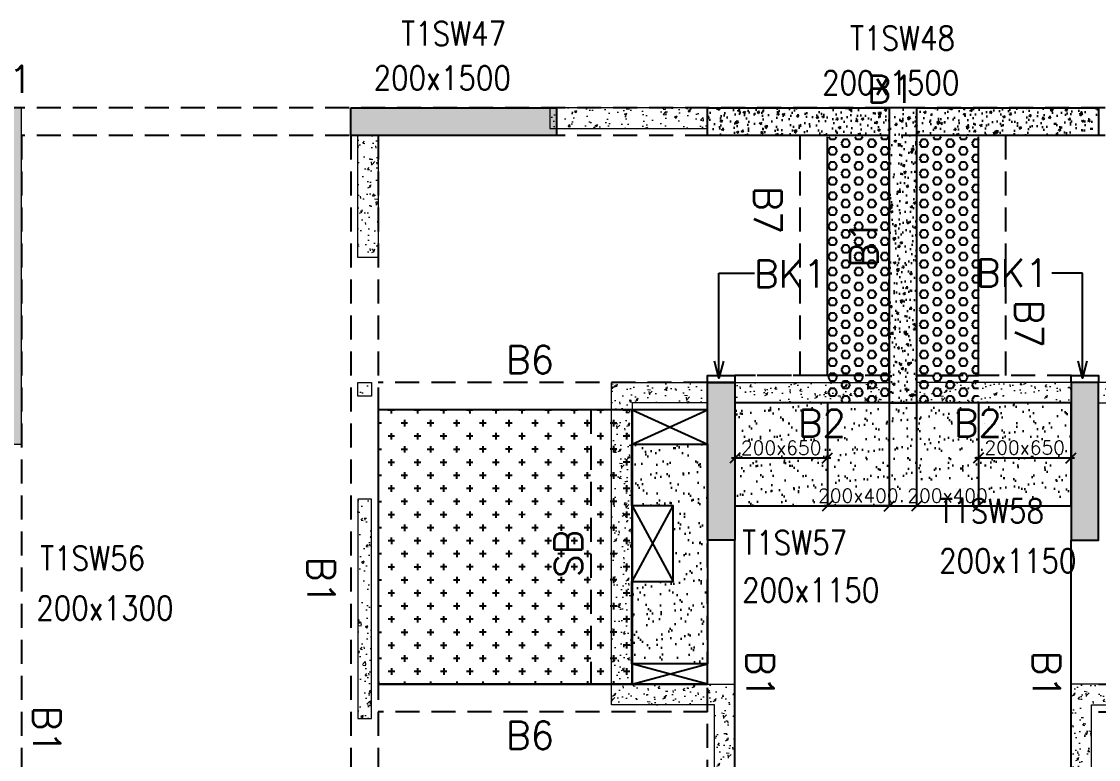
# Model space of a CAD drawing. Header units: millimetres. Extents: x 1078357 to 2594950, y -4969473 to -4636555.
# Drawn here: x 2067360 to 2075210, y -4670607 to -4665230 of the extents above; entities that cross this region are included whole.
import ezdxf

# ---------------------------------------------------------------- set-up
doc = ezdxf.new("R2010")
doc.units = ezdxf.units.MM
doc.header["$PDMODE"] = 35
for name, pattern in [('CONTINOUS', [0]), ('HIDDEN', [0.375, 0.25, -0.125]), ('New Retail block$0$CONTINOUS', [0])]:
    doc.linetypes.add(name, pattern=pattern)
doc.layers.get('0').update_dxf_attribs({"lineweight": 0})
doc.layers.get('Defpoints').update_dxf_attribs({"lineweight": 0})
for name, color, linetype, lineweight in [('A-_ANOTDIMA_D-', 6, 'Continuous', 13), ('COL. NO.', 30, 'Continuous', 25), ('COL. SIZE', 7, 'Continuous', 25), ('DIM', 9, 'Continuous', 25), ('HATCH', 8, 'Continuous', 30), ('RCC UPSTAND', 43, 'Continuous', 30), ('S-NON STR RCC WALL', 8, 'Continuous', 0)]:
    doc.layers.add(name, color=color, linetype=linetype, lineweight=lineweight)
for name, color, linetype in [('B-200x325', 201, 'HIDDEN'), ('B-200x375', 41, 'HIDDEN'), ('B-200x400', 44, 'HIDDEN'), ('B-200x650', 241, 'HIDDEN'), ('B-300xSLAB THK.', 151, 'Continuous'), ('BK1-200x650', 241, 'HIDDEN'), ('DC BEAM NO.', 7, 'Continuous'), ('DROP SLAB', 8, 'Continuous'), ('NON STR. RCC WALL', 6, 'Continuous'), ('S-COLUMN_SHEAR WALL', 1, 'Continuous'), ('S-PROJECTION', 54, 'New Retail block$0$CONTINOUS'), ('SLAB FOLD', 8, 'Continuous')]:
    doc.layers.add(name, color=color, linetype=linetype)
doc.styles.add('Roman', font='romans')
doc.styles.add('ROMANS', font='romans.shx', dxfattribs={"width": 0.85})
doc.dimstyles.new('HARESH', dxfattribs={"dimtxt": 150, "dimasz": 75, "dimexe": 0, "dimexo": 0, "dimgap": 25, "dimtad": 1, "dimdec": 0, "dimdsep": 46, "dimtxsty": 'Roman', "dimblk": 'OBLIQUE', "dimcen": 225, "dimdle": 25, "dimclrd": 2, "dimclre": 2, "dimclrt": 7, "dimadec": 8, "dimazin": 1, "dimtfac": 1, "dimtdec": 0, "dimtmove": 0, "dimatfit": 0, "dimfxl": 1, "dimlwd": -1, "dimlwe": -1, "dimarcsym": 0})
pattern_1 = [(50, (-4290485.55, 23160377.68), (182.184669, -15.9390855), [19.05, -209.55]), (355, (-4290485.55, 23160377.68), (-35.2434214, 191.0568452), [15.24, -167.6405842]), (100.4514447, (-4290470.37, 23160376.35), (146.9412471, 175.1177519), [16.1900088, -178.0902446]), (46.1842, (-4290485.55, 23160428.48), (271.0790409, -42.042328), [28.575, -314.325]), (96.6355576, (-4290462.96, 23160424.97), (237.404134, 247.4261246), [24.2850231, -267.1356082]), (351.1841512, (-4290485.55, 23160428.48), (237.404134, 247.4261246), [22.859967, -251.459732]), (21, (-4290460.15, 23160415.78), (151.6143913, -102.2651982), [19.05, -209.55]), (326, (-4290460.15, 23160415.78), (61.8020283, 184.1879661), [15.24, -167.64]), (71.451445, (-4290447.52, 23160407.26), (213.4164193, 81.9227689), [16.1900088, -178.0899376]), (37.5, (-4290485.55, 23160377.68), (3.08860325, 84.55503887), [0, -165.608, 0, -170.18, 0, -168.275]), (7.5, (-4290485.55, 23160377.68), (66.8196625, 100.18057482), [0, -97.028, 0, -161.798, 0, -64.135]), (327.5, (-4290542.194, 23160377.68), (135.59059517, -5.728744), [0, -63.5, 0, -198.12, 0, -262.89]), (317.5, (-4290567.59, 23160377.68), (148.1291814, 25.42649103), [0, -82.55, 0, -131.572, 0, -186.69])]
pattern_2 = [(230, (4611104.44, -7871859.5), (-143.4520365, 12.550427), [15, -165]), (175, (4611104.44, -7871859.5), (27.7502667, -150.438427), [12, -132]), (280.4514445, (4611092.49, -7871858.45), (-115.7017693, -137.887998), [12.7480384, -140.2284224]), (226.1842, (4611104.44, -7871899.5), (-213.448266, 33.103856), [22.5, -247.5]), (276.6356355, (4611086.66, -7871896.74), (-186.932389, -194.82372), [19.122068, -210.342752]), (171.184164, (4611104.44, -7871899.5), (-186.932389, -194.82372), [18, -198]), (201, (4611084.44, -7871889.5), (-119.3814104, 80.523778), [15, -165]), (146, (4611084.44, -7871889.5), (-48.6630664, -145.030009), [12, -132]), (251.4514447, (4611074.5, -7871882.78), (-168.0444753, -64.5062306), [12.748038, -140.2284224]), (217.5, (4611104.444, -7871859.495), (-2.43197106, -66.57877077), [0, -130.4, 0, -134, 0, -132.5]), (187.5, (4611104.444, -7871859.495), (-52.6139075, -78.8823424), [0, -76.4, 0, -127.4, 0, -50.5]), (147.5, (4611149.044, -7871859.495), (-106.7644872, 4.51097435), [0, -50, 0, -156, 0, -207]), (137.5, (4611169.04, -7871859.495), (-116.6372339, -20.0209965), [0, -65, 0, -103.6, 0, -147])]
pattern_3 = [(180, (954385.375, 209114.72), (-7e-15, -54.99261315), [31.75, -63.5]), (300, (954385.375, 209114.72), (47.625, 27.4963066), [31.75, -63.5]), (240, (954353.625, 209114.72), (47.625, -27.4963066), [31.75, -63.5])]

# ---------------------------------------------------------------- blocks, each defined once
blk = doc.blocks.new('_Oblique')
at = {"color": 0, "linetype": 'ByBlock', "lineweight": -2}
blk.add_line((-0.5, -0.5), (0.5, 0.5), dxfattribs=at)
blk = doc.blocks.new('*D1532')
at = {"layer": 'Defpoints', "color": 0, "ltscale": 700, "transparency": 16777216}
for p in [(2073234.6, -4668009.4, 0), (2073684.7, -4668009.4, 0), (2073234.6, -4668759.5)]:
    blk.add_point(p, dxfattribs=at)
at = {"layer": 'DIM', "color": 2, "ltscale": 700, "transparency": 16777216}
for p, q in [((2073234.6, -4668009.4), (2073234.6, -4668759.5)), ((2073684.7, -4668009.4), (2073684.7, -4668759.5)), ((2073709.7, -4668759.5), (2073209.6, -4668759.5))]:
    blk.add_line(p, q, dxfattribs=at)
at = {"layer": 'DIM', "color": 2, "ltscale": 700, "transparency": 16777216, "xscale": 75, "yscale": 75, "zscale": 75, "rotation": 180}
blk.add_blockref('_Oblique', (2073234.6, -4668759.5), dxfattribs=at)
at = {"layer": 'DIM', "color": 2, "ltscale": 700, "transparency": 16777216, "xscale": 75, "yscale": 75, "zscale": 75}
blk.add_blockref('_Oblique', (2073684.7, -4668759.5), dxfattribs=at)
at = {"layer": 'DIM', "color": 7, "ltscale": 700, "transparency": 16777216, "insert": (2073459.6, -4668684.5), "char_height": 150, "attachment_point": 5, "style": 'Roman'}
blk.add_mtext('{\\H0.666667x;200x400}', dxfattribs=at)
blk = doc.blocks.new('*D1533')
at = {"layer": 'Defpoints', "color": 0, "ltscale": 700, "transparency": 16777216}
for p in [(2072559.9, -4668009.5, 0), (2073234.6, -4668009.4, 0), (2072559.9, -4668411.5)]:
    blk.add_point(p, dxfattribs=at)
at = {"layer": 'DIM', "color": 2, "ltscale": 700, "transparency": 16777216}
for p, q in [((2072559.9, -4668009.5), (2072559.9, -4668411.5)), ((2073234.6, -4668009.4), (2073234.6, -4668411.5)), ((2073259.6, -4668411.5), (2072534.9, -4668411.5))]:
    blk.add_line(p, q, dxfattribs=at)
at = {"layer": 'DIM', "color": 2, "ltscale": 700, "transparency": 16777216, "xscale": 75, "yscale": 75, "zscale": 75, "rotation": 180}
blk.add_blockref('_Oblique', (2072559.9, -4668411.5), dxfattribs=at)
at = {"layer": 'DIM', "color": 2, "ltscale": 700, "transparency": 16777216, "xscale": 75, "yscale": 75, "zscale": 75}
blk.add_blockref('_Oblique', (2073234.6, -4668411.5), dxfattribs=at)
at = {"layer": 'DIM', "color": 7, "ltscale": 700, "transparency": 16777216, "insert": (2072897.2, -4668336.5), "char_height": 150, "attachment_point": 5, "style": 'Roman'}
blk.add_mtext('{\\H0.666667x;200x650}', dxfattribs=at)
blk = doc.blocks.new('*D1534')
at = {"layer": 'Defpoints', "color": 0, "ltscale": 700, "transparency": 16777216}
for p in [(2073884.7, -4668009.4, 0), (2074334.8, -4668009.5, 0), (2074334.8, -4668759.5)]:
    blk.add_point(p, dxfattribs=at)
at = {"layer": 'DIM', "color": 2, "ltscale": 700, "transparency": 16777216}
for p, q in [((2073884.7, -4668009.4), (2073884.7, -4668759.5)), ((2074334.8, -4668009.5), (2074334.8, -4668759.5)), ((2073859.7, -4668759.5), (2074359.8, -4668759.5))]:
    blk.add_line(p, q, dxfattribs=at)
at = {"layer": 'DIM', "color": 2, "ltscale": 700, "transparency": 16777216, "xscale": 75, "yscale": 75, "zscale": 75, "rotation": 180}
blk.add_blockref('_Oblique', (2073884.7, -4668759.5), dxfattribs=at)
at = {"layer": 'DIM', "color": 2, "ltscale": 700, "transparency": 16777216, "xscale": 75, "yscale": 75, "zscale": 75}
blk.add_blockref('_Oblique', (2074334.8, -4668759.5), dxfattribs=at)
at = {"layer": 'DIM', "color": 7, "ltscale": 700, "transparency": 16777216, "insert": (2074109.8, -4668684.5), "char_height": 150, "attachment_point": 5, "style": 'Roman'}
blk.add_mtext('{\\H0.666667x;200x400}', dxfattribs=at)
blk = doc.blocks.new('*D1535')
at = {"layer": 'Defpoints', "color": 0, "ltscale": 700, "transparency": 16777216}
for p in [(2074334.8, -4668009.5, 0), (2075009.7, -4668009.5, 0), (2075009.7, -4668409.5)]:
    blk.add_point(p, dxfattribs=at)
at = {"layer": 'DIM', "color": 2, "ltscale": 700, "transparency": 16777216}
for p, q in [((2074334.8, -4668009.5), (2074334.8, -4668409.5)), ((2075009.7, -4668009.5), (2075009.7, -4668409.5)), ((2074309.8, -4668409.5), (2075034.7, -4668409.5))]:
    blk.add_line(p, q, dxfattribs=at)
at = {"layer": 'DIM', "color": 2, "ltscale": 700, "transparency": 16777216, "xscale": 75, "yscale": 75, "zscale": 75, "rotation": 180}
blk.add_blockref('_Oblique', (2074334.8, -4668409.5), dxfattribs=at)
at = {"layer": 'DIM', "color": 2, "ltscale": 700, "transparency": 16777216, "xscale": 75, "yscale": 75, "zscale": 75}
blk.add_blockref('_Oblique', (2075009.7, -4668409.5), dxfattribs=at)
at = {"layer": 'DIM', "color": 7, "ltscale": 700, "transparency": 16777216, "insert": (2074672.3, -4668334.5), "char_height": 150, "attachment_point": 5, "style": 'Roman'}
blk.add_mtext('{\\H0.666667x;200x650}', dxfattribs=at)
blk = doc.blocks.new('G$CD63B60BD')
at = {"layer": 'COL. NO.', "linetype": 'Continuous', "style": 'ROMANS', "width": 0.85}
for s, p in [('T1SW47', (21217.5, 7404.4, -320.4)), ('T1SW48', (24489.2, 7371.3, -320.4)), ('T1SW58', (25137.9, 3925.7, -320.4)), ('T1SW57', (23703.2, 3694.9, -320.4)), ('T1SW56', (18585.9, 3582.5, -320.4))]:
    blk.add_text(s, height=175, dxfattribs=at).set_placement(p)
at = {"layer": 'COL. SIZE', "linetype": 'Continuous', "style": 'ROMANS', "width": 0.85}
for s, p in [('200x1500', (21016.2, 7080.9, -320.4)), ('200x1500', (24285.2, 7046.4, -320.4)), ('200x1150', (25138.5, 3562.5, -320.4)), ('200x1150', (23701.8, 3348.7, -320.4)), ('200x1300', (18557.4, 3217.6, -320.4))]:
    blk.add_text(s, height=175, dxfattribs=at).set_placement(p)

msp = doc.modelspace()

# ---------------------------------------------------------------- hatches: boundary and pattern name
at = {"layer": 'DROP SLAB'}
h = msp.add_hatch(dxfattribs=at)
h.set_pattern_fill('CROSS', color=8, scale=15, angle=0.03079)
h.set_pattern_definition([(180.03079016, (-9993304.53, 46852950.44), (-95.19879988, -95.30117261), [47.625, -142.875]), (270.03079016, (-9993328.35, 46852974.235), (95.30117261, -95.19879988), [47.625, -142.875])])
h.paths.add_polyline_path([(2071809.9, -4668059.4), (2069959.9, -4668059.4), (2069959.9, -4670059.2), (2071809.9, -4670059.2)])
at = {"layer": 'HATCH'}
h = msp.add_hatch(dxfattribs=at)
h.set_pattern_fill('AR-SAND', color=8, scale=3, angle=179.97015)
h.set_pattern_definition([(37.47015413, (-2985772.73, 18698699.12), (-4.72361136, 146.8264517), [0, -115.824, 0, -129.54, 0, -123.825]), (7.4701541, (-2985772.73, 18698699.12), (134.9689868, 214.9772528), [0, -62.484, 0, -104.394, 0, -40.005]), (327.4701541, (-2985866.46, 18698699.17), (237.2979035, 0.3075449), [0, -38.1, 0, -137.16, 0, -179.07]), (317.4701541, (-2985866.46, 18698699.17), (229.1017424, 66.759465), [0, -19.05, 0, -89.916, 0, -102.87])])
h.paths.add_polyline_path([(2075010.2, -4668009.4), (2072560.2, -4668009.4), (2072559.9, -4668759.4), (2075009.9, -4668759.4)])
h = msp.add_hatch(dxfattribs=at)
h.set_pattern_fill('AR-SAND', color=8, scale=3, angle=179.97015)
h.set_pattern_definition([(37.47015413, (-2985772.64, 18698699.12), (-4.72361136, 146.8264517), [0, -115.824, 0, -129.54, 0, -123.825]), (7.4701541, (-2985772.64, 18698699.12), (134.9689868, 214.9772528), [0, -62.484, 0, -104.394, 0, -40.005]), (327.4701541, (-2985866.36, 18698699.17), (237.2979035, 0.3075449), [0, -38.1, 0, -137.16, 0, -179.07]), (317.4701541, (-2985866.36, 18698699.17), (229.1017424, 66.759465), [0, -19.05, 0, -89.916, 0, -102.87])])
h.paths.add_polyline_path([(2075010.3, -4668009.4), (2072560.3, -4668009.4), (2072560.3, -4668609.5), (2075010.3, -4668609.5)])
h = msp.add_hatch(dxfattribs=at)
h.set_pattern_fill('AR-SAND', color=8, scale=3, angle=359.97015)
h.set_pattern_definition([(37.47015413, (-4119983.92, 23606666.06), (-4.72361136, 146.8264517), [0, -115.824, 0, -129.54, 0, -123.825]), (7.4701541, (-4119983.92, 23606666.06), (134.9689868, 214.9772528), [0, -62.484, 0, -104.394, 0, -40.005]), (327.47015413, (-4120077.65, 23606666.11), (237.29790347, 0.3075449), [0, -38.1, 0, -137.16, 0, -179.07]), (317.4701541, (-4120077.65, 23606666.1), (229.1017424, 66.759465), [0, -19.05, 0, -89.916, 0, -102.87])])
h.paths.add_polyline_path([(2072359.4, -4669909.5), (2071809.4, -4669909.5), (2071809.4, -4669309.4), (2072109.3, -4669309.4), (2072109.3, -4668759.5), (2071809.4, -4668759.5), (2071809.4, -4668309.5), (2072359.3, -4668309.5)])
at = {"layer": 'RCC UPSTAND'}
h = msp.add_hatch(dxfattribs=at)
h.set_pattern_fill('AR-CONC', color=8, scale=20, angle=180)
h.set_pattern_definition(pattern_2)
h.paths.add_polyline_path([(2072359.9, -4665859.5), (2073684.9, -4665859.5), (2073684.9, -4666059.5), (2072359.9, -4666059.5)])
h = msp.add_hatch(dxfattribs=at)
h.set_pattern_fill('AR-CONC', color=8, scale=20, angle=180)
h.set_pattern_definition([(230, (4611104.44, -7871859.5), (-143.4520365, 12.550427), [15, -165]), (175, (4611104.44, -7871859.5), (27.7502667, -150.438427), [12, -132]), (280.4514445, (4611092.49, -7871858.45), (-115.7017693, -137.887998), [12.7480384, -140.2284224]), (226.1842, (4611104.44, -7871899.5), (-213.448266, 33.103856), [22.5, -247.5]), (276.6356355, (4611086.66, -7871896.74), (-186.932389, -194.82372), [19.122068, -210.342752]), (171.184164, (4611104.44, -7871899.5), (-186.932389, -194.82372), [18, -198]), (201, (4611084.44, -7871889.5), (-119.3814104, 80.523778), [15, -165]), (146, (4611084.44, -7871889.5), (-48.6630664, -145.030009), [12, -132]), (251.4514447, (4611074.5, -7871882.78), (-168.0444753, -64.5062306), [12.748038, -140.2284224]), (217.5, (4611104.444, -7871859.495), (-2.43197106, -66.57877077), [0, -130.4, 0, -134, 0, -132.5]), (187.5, (4611104.444, -7871859.495), (-52.6139075, -78.8823424), [0, -76.4, 0, -127.4, 0, -50.5]), (147.5, (4611149.044, -7871859.495), (-106.7644872, 4.51097435), [0, -50, 0, -156, 0, -207]), (137.5, (4611169.04, -7871859.495), (-116.6372339, -20.0209965), [0, -65, 0, -103.6, 0, -147])])
h.paths.add_polyline_path([(2073684.9, -4668009.5), (2073884.9, -4668009.5), (2073884.9, -4665859.5), (2073684.9, -4665859.5)])
h = msp.add_hatch(dxfattribs=at)
h.set_pattern_fill('AR-CONC', color=8, scale=20, angle=180)
h.set_pattern_definition(pattern_2)
h.paths.add_polyline_path([(2073884.9, -4665859.5), (2075209.9, -4665859.5), (2075209.9, -4666059.5), (2073884.9, -4666059.5)])
at = {"layer": 'S-COLUMN_SHEAR WALL', "lineweight": 25}
h = msp.add_hatch(color=1, dxfattribs=at)
h.dxf.hatch_style = 1
h.paths.add_polyline_path([(2069759.9, -4665859.5), (2071259.9, -4665859.5), (2071259.9, -4666059.5), (2069759.9, -4666059.5)])
h = msp.add_hatch(color=1, dxfattribs=at)
h.dxf.hatch_style = 1
h.paths.add_polyline_path([(2072359.9, -4667859.5), (2072559.9, -4667859.5), (2072559.9, -4669009.5), (2072359.9, -4669009.5)])
at = {"layer": 'S-COLUMN_SHEAR WALL', "lineweight": 25, "extrusion": (1.00316e-06, -2.11765e-11, 1)}
h = msp.add_hatch(color=1, dxfattribs=at)
h.dxf.hatch_style = 1
h.paths.add_polyline_path([(2075209.9, -4667859.5), (2075009.9, -4667859.5), (2075009.9, -4669009.5), (2075209.9, -4669009.5)])
at = {"layer": 'S-NON STR RCC WALL', "ltscale": 700}
h = msp.add_hatch(dxfattribs=at)
h.set_pattern_fill('AR-CONC', color=256)
h.set_pattern_definition([(230, (3204596.27, -9567117.9), (-182.184669, 15.9390855), [19.05, -209.55]), (175, (3204596.27, -9567117.9), (35.2434214, -191.056845), [15.24, -167.640584]), (280.4514447, (3204581.1, -9567116.57), (-146.941247, -175.117752), [16.190009, -178.0902446]), (226.1842, (3204596.27, -9567168.7), (-271.079041, 42.042328), [28.575, -314.325]), (276.6355576, (3204573.68, -9567165.2), (-237.404134, -247.426125), [24.285023, -267.135608]), (171.184151, (3204596.27, -9567168.7), (-237.404134, -247.426125), [22.859967, -251.459732]), (201, (3204570.87, -9567156), (-151.6143913, 102.265198), [19.05, -209.55]), (146, (3204570.87, -9567156), (-61.802028, -184.187966), [15.24, -167.64]), (251.451445, (3204558.24, -9567147.48), (-213.416419, -81.922769), [16.190009, -178.0899376]), (217.5, (3204596.274, -9567117.9), (-3.08860325, -84.5550389), [0, -165.608, 0, -170.18, 0, -168.275]), (187.5, (3204596.27, -9567117.9), (-66.8196625, -100.1805748), [0, -97.028, 0, -161.798, 0, -64.135]), (147.5, (3204652.916, -9567117.9), (-135.5905952, 5.728744), [0, -63.5, 0, -198.12, 0, -262.89]), (137.5, (3204678.32, -9567117.9), (-148.1291814, -25.426491), [0, -82.55, 0, -131.572, 0, -186.69])])
h.paths.add_polyline_path([(2064285.4, -4666009.5), (2063485.4, -4666009.5), (2063485.4, -4665859.5), (2064285.4, -4665859.5)])
h.paths.add_polyline_path([(2062735.4, -4665859.5), (2062285.4, -4665859.5), (2062285.4, -4666009.5), (2062735.4, -4666009.5)])
h.paths.add_polyline_path([(2063935.3, -4666939.4), (2064085.4, -4666939.4), (2064085.4, -4666009.5), (2063935.3, -4666009.5)])
h.paths.add_polyline_path([(2062285.4, -4667089.5), (2064085.4, -4667089.5), (2064085.4, -4666939.5), (2062285.4, -4666939.5)])
h.paths.add_polyline_path([(2067360.4, -4665861.5), (2067160.4, -4665861.5), (2067160.4, -4668309.5), (2067360.4, -4668309.5)])
h.paths.add_polyline_path([(2065485.4, -4665859.5), (2065585.4, -4665859.5), (2065585.4, -4666009.5), (2065485.4, -4666009.5)])
h.paths.add_polyline_path([(2066835.4, -4665859.5), (2067160.4, -4665859.5), (2067160.4, -4666059.5), (2066835.4, -4666059.5)])
h = msp.add_hatch(dxfattribs=at)
h.set_pattern_fill('AR-CONC', color=256)
h.set_pattern_definition([(50, (2033764.92, -4865531.79), (182.18467, -15.93909), [19.05, -209.55]), (355, (2033764.92, -4865531.79), (-35.24342, 191.05685), [15.24, -167.64058]), (100.45144, (2033780.1, -4865533.11), (146.94125, 175.11775), [16.19001, -178.09024]), (46.1842, (2033764.92, -4865480.99), (271.07904, -42.04233), [28.575, -314.325]), (96.63556, (2033787.5, -4865484.5), (237.40413, 247.42612), [24.28502, -267.1356]), (351.18415, (2033764.92, -4865480.99), (237.40413, 247.42612), [22.85997, -251.45973]), (21, (2033790.32, -4865493.69), (151.61439, -102.2652), [19.05, -209.55]), (326, (2033790.32, -4865493.69), (61.80203, 184.18797), [15.24, -167.64]), (71.451445, (2033802.96, -4865502.2), (213.41642, 81.92277), [16.19001, -178.08994]), (37.5, (2033764.92, -4865531.786), (3.088603, 84.555039), [0, -165.608, 0, -170.18, 0, -168.275]), (7.5, (2033764.92, -4865531.79), (66.819663, 100.180575), [0, -97.028, 0, -161.798, 0, -64.135]), (327.5, (2033708.28, -4865531.786), (135.590595, -5.728744), [0, -63.5, 0, -198.12, 0, -262.89]), (317.5, (2033682.88, -4865531.79), (148.12918, 25.42649), [0, -82.55, 0, -131.572, 0, -186.69])])
h.paths.add_polyline_path([(2072360.3, -4665859.5), (2071210.3, -4665859.5), (2071210.3, -4666009.5), (2072360.3, -4666009.5)])
at = {"layer": 'S-NON STR RCC WALL'}
h = msp.add_hatch(dxfattribs=at)
h.set_pattern_fill('AR-CONC', color=256, angle=180)
h.set_pattern_definition([(50, (-5381725.01, 27841106.84), (182.184669, -15.93908554), [19.05, -209.55]), (355, (-5381725.01, 27841106.84), (-35.2434214, 191.0568452), [15.24, -167.6405842]), (100.4514447, (-5381709.83, 27841105.5), (146.9412471, 175.1177519), [16.1900088, -178.0902446]), (46.1842, (-5381725.01, 27841157.64), (271.0790409, -42.042328), [28.575, -314.325]), (96.6355576, (-5381702.42, 27841154.13), (237.404134, 247.4261246), [24.2850231, -267.1356082]), (351.1841512, (-5381725, 27841157.64), (237.404134, 247.4261246), [22.859967, -251.459732]), (21, (-5381699.61, 27841144.94), (151.6143913, -102.2651982), [19.05, -209.55]), (326, (-5381699.61, 27841144.94), (61.8020283, 184.1879661), [15.24, -167.64]), (71.451445, (-5381686.98, 27841136.41), (213.4164193, 81.9227689), [16.1900088, -178.0899376]), (37.5, (-5381725.01, 27841106.836), (3.08860325, 84.55503887), [0, -165.608, 0, -170.18, 0, -168.275]), (7.5, (-5381725.01, 27841106.84), (66.8196625, 100.18057482), [0, -97.028, 0, -161.798, 0, -64.135]), (327.5, (-5381781.655, 27841106.836), (135.59059517, -5.72874399), [0, -63.5, 0, -198.12, 0, -262.89]), (317.5, (-5381807.05, 27841106.84), (148.1291814, 25.42649103), [0, -82.55, 0, -131.572, 0, -186.69])])
h.paths.add_polyline_path([(2069810.3, -4666059.5), (2069960.3, -4666059.5), (2069960.3, -4666949.4), (2069810.3, -4666949.4)])
h = msp.add_hatch(dxfattribs=at)
h.set_pattern_fill('AR-CONC', color=256, angle=180)
h.set_pattern_definition([(50, (3167084.67, -9529286.15), (182.184669, -15.9390855), [19.05, -209.55]), (355, (3167084.67, -9529286.15), (-35.2434214, 191.056845), [15.24, -167.640584]), (100.4514447, (3167099.85, -9529287.48), (146.941247, 175.117752), [16.190009, -178.0902446]), (46.1842, (3167084.67, -9529235.35), (271.079041, -42.042328), [28.575, -314.325]), (96.6355576, (3167107.26, -9529238.86), (237.404134, 247.426125), [24.285023, -267.135608]), (351.184151, (3167084.67, -9529235.35), (237.404134, 247.426125), [22.859967, -251.459732]), (21, (3167110.07, -9529248.05), (151.6143913, -102.265198), [19.05, -209.55]), (326, (3167110.07, -9529248.05), (61.802028, 184.187966), [15.24, -167.64]), (71.451445, (3167122.7, -9529256.58), (213.416419, 81.922769), [16.190009, -178.0899376]), (37.5, (3167084.67, -9529286.154), (3.08860325, 84.5550389), [0, -165.608, 0, -170.18, 0, -168.275]), (7.5, (3167084.67, -9529286.15), (66.8196625, 100.1805748), [0, -97.028, 0, -161.798, 0, -64.135]), (327.5, (3167028.027, -9529286.154), (135.5905952, -5.728744), [0, -63.5, 0, -198.12, 0, -262.89]), (317.5, (3167002.63, -9529286.15), (148.1291814, 25.426491), [0, -82.55, 0, -131.572, 0, -186.69])])
h.paths.add_polyline_path([(2069810.3, -4667859.3), (2069910.3, -4667859.3), (2069910.3, -4667959.3), (2069810.3, -4667959.3)])
h = msp.add_hatch(dxfattribs=at)
h.set_pattern_fill('AR-CONC', color=256)
h.set_pattern_definition(pattern_1)
h.paths.add_polyline_path([(2071660.3, -4670209.5), (2071660.3, -4667859.5), (2072360.3, -4667859.5), (2072360.3, -4668009.5), (2071810.3, -4668009.5), (2071810.3, -4670059.5), (2072560.3, -4670059.5), (2072560.3, -4671309.5), (2072410.3, -4671309.5), (2072410.3, -4670209.5)])
h = msp.add_hatch(dxfattribs=at)
h.set_pattern_fill('AR-CONC', color=256)
h.set_pattern_definition(pattern_1)
h.paths.add_polyline_path([(2073685.3, -4668009.5), (2072560.3, -4668009.5), (2072560.3, -4667859.5), (2073685.3, -4667859.5)])
h = msp.add_hatch(dxfattribs=at)
h.set_pattern_fill('AR-CONC', color=256, angle=180)
h.set_pattern_definition(pattern_1)
h.paths.add_polyline_path([(2073885.3, -4668009.5), (2075010.3, -4668009.5), (2075010.3, -4667859.5), (2073885.3, -4667859.5)])
h = msp.add_hatch(dxfattribs=at)
h.set_pattern_fill('AR-CONC', color=256, angle=180)
h.set_pattern_definition(pattern_1)
h.paths.add_polyline_path([(2075910.4, -4670209.5), (2075910.4, -4667859.5), (2075210.4, -4667859.5), (2075210.4, -4668009.5), (2075760.4, -4668009.5), (2075760.4, -4670059.5), (2075010.4, -4670059.5), (2075010.4, -4671309.5), (2075160.4, -4671309.5), (2075160.4, -4670209.5)])
h = msp.add_hatch(dxfattribs=at)
h.set_pattern_fill('AR-CONC', color=256, angle=180)
h.set_pattern_definition([(50, (3167097.88, -9527921.49), (182.184669, -15.9390855), [19.05, -209.55]), (355, (3167097.88, -9527921.49), (-35.2434214, 191.056845), [15.24, -167.640584]), (100.4514447, (3167113.06, -9527922.82), (146.941247, 175.117752), [16.190009, -178.0902446]), (46.1842, (3167097.88, -9527870.7), (271.079041, -42.042328), [28.575, -314.325]), (96.6355576, (3167120.47, -9527874.2), (237.404134, 247.426125), [24.285023, -267.135608]), (351.184151, (3167097.88, -9527870.7), (237.404134, 247.426125), [22.859967, -251.459732]), (21, (3167123.28, -9527883.39), (151.6143913, -102.265198), [19.05, -209.55]), (326, (3167123.28, -9527883.39), (61.802028, 184.187966), [15.24, -167.64]), (71.451445, (3167135.92, -9527891.91), (213.416419, 81.922769), [16.190009, -178.0899376]), (37.5, (3167097.88, -9527921.49), (3.08860325, 84.5550389), [0, -165.608, 0, -170.18, 0, -168.275]), (7.5, (3167097.88, -9527921.49), (66.8196625, 100.1805748), [0, -97.028, 0, -161.798, 0, -64.135]), (327.5, (3167041.24, -9527921.49), (135.5905952, -5.728744), [0, -63.5, 0, -198.12, 0, -262.89]), (317.5, (3167015.84, -9527921.49), (148.1291814, 25.426491), [0, -82.55, 0, -131.572, 0, -186.69])])
h.paths.add_polyline_path([(2069810.3, -4670309.3), (2069910.3, -4670309.3), (2069910.3, -4668709.3), (2069810.3, -4668709.3)])
at = {"layer": 'SLAB FOLD', "ltscale": 1000}
h = msp.add_hatch(dxfattribs=at)
h.set_pattern_fill('HEX', color=8, scale=10, angle=180)
h.set_pattern_definition(pattern_3)
h.paths.add_polyline_path([(2073685.1, -4666070.1), (2073235.1, -4666070.1), (2073235.1, -4668009.4), (2073685.1, -4668009.4)])
h = msp.add_hatch(dxfattribs=at)
h.set_pattern_fill('HEX', color=8, scale=10, angle=180)
h.set_pattern_definition(pattern_3)
h.paths.add_polyline_path([(2073885.5, -4666070.1), (2074335.5, -4666070.1), (2074335.5, -4668009.4), (2073885.5, -4668009.4)])

# ---------------------------------------------------------------- linework, layer by layer
at = {"layer": 'B-200x325', "ltscale": 700}
for p, q in [((2072359.7, -4667859.4, 0), (2069959.9, -4667859.4, 0)), ((2072359.9, -4670259.2, 0), (2069959.9, -4670259.2, 0)), ((2075209.9, -4670259.2, 0), (2077609.9, -4670259.2, 0))]:
    msp.add_line(p, q, dxfattribs=at)
at = {"layer": 'B-200x325', "linetype": 'Continuous', "ltscale": 700}
for p, q in [((2072359.7, -4668059.4, 0), (2069959.9, -4668059.4, 0)), ((2072359.9, -4670059.2, 0), (2069959.9, -4670059.2, 0)), ((2075209.9, -4670059.2, 0), (2077609.9, -4670059.2, 0))]:
    msp.add_line(p, q, dxfattribs=at)
at = {"layer": 'B-200x375', "ltscale": 700}
for p, q in [((2073034.8, -4667809.5, 0), (2073034.8, -4666059.5, 0)), ((2074535, -4667809.4, 0), (2074535, -4666059.4, 0))]:
    msp.add_line(p, q, dxfattribs=at)
at = {"layer": 'B-200x375', "linetype": 'Continuous', "ltscale": 700}
for p, q in [((2073234.8, -4667809.5, 0), (2073234.8, -4666070.1, 0)), ((2074335, -4667809.5, 0), (2074335, -4666070.1, 0))]:
    msp.add_line(p, q, dxfattribs=at)
at = {"layer": 'B-200x400', "linetype": 'HIDDEN', "ltscale": 500}
for p, q in [((2073684.7, -4667809.5, 0), (2073234.6, -4667809.5, 0)), ((2073884.7, -4667809.5, 0), (2074334.9, -4667809.5, 0))]:
    msp.add_line(p, q, dxfattribs=at)
at = {"layer": 'B-200x400', "linetype": 'Continuous', "ltscale": 500}
for p, q in [((2073684.7, -4668009.5, 0), (2073234.6, -4668009.5, 0)), ((2074334.9, -4668009.5, 0), (2073884.8, -4668009.5, 0))]:
    msp.add_line(p, q, dxfattribs=at)
at = {"layer": 'B-200x650', "linetype": 'HIDDEN', "ltscale": 700}
for p, q in [((2076309.9, -4665859.5, 0), (2065785.3, -4665859.5, 0)), ((2076309.9, -4666059.5, 0), (2067360.3, -4666059.5, 0)), ((2067360.3, -4666059.5, 0), (2067360.3, -4671309.5, 0)), ((2069760.3, -4666059.5, 0), (2069760.3, -4672509.4, 0)), ((2069960.3, -4666059.5, 0), (2069960.3, -4672509.4, 0)), ((2073685.3, -4667809.4, 0), (2073685.3, -4666059.5, 0)), ((2073885.3, -4667809.5, 0), (2073885.3, -4666059.5, 0)), ((2073234.8, -4667809.3, 0), (2072559.9, -4667809.3, 0)), ((2073685.3, -4667809.4, 0), (2072560.3, -4667809.4, 0)), ((2075010.3, -4667809.5, 0), (2073885.3, -4667809.5, 0)), ((2075010, -4667809.3, 0), (2074334.9, -4667809.5, 0)), ((2072360.3, -4671309.5, 0), (2072360.3, -4669009.4, 0))]:
    msp.add_line(p, q, dxfattribs=at)
at = {"layer": 'B-200x650', "linetype": 'Continuous', "ltscale": 700}
msp.add_line((2075010.3, -4668009.4, 0), (2072560.3, -4668009.4, 0), dxfattribs=at)
at = {"layer": 'B-200x650', "linetype": 'CONTINOUS', "ltscale": 700}
for p, q in [((2075010, -4668009.3, 0), (2074334.9, -4668009.5, 0)), ((2072560.3, -4671309.5, 0), (2072560.3, -4669009.4, 0)), ((2075010.3, -4671309.5, 0), (2075010.3, -4669009.4, 0))]:
    msp.add_line(p, q, dxfattribs=at)
at = {"layer": 'B-300xSLAB THK.', "linetype": 'HIDDEN', "ltscale": 700}
msp.add_line((2071509.9, -4668059.4, 0), (2071509.9, -4670059.2, 0), dxfattribs=at)
at = {"layer": 'B-300xSLAB THK.', "linetype": 'ByBlock', "ltscale": 700}
msp.add_line((2071809.9, -4668059.4, 0), (2071809.9, -4670059.2, 0), dxfattribs=at)
at = {"layer": 'BK1-200x650', "linetype": 'Continuous', "ltscale": 700, "elevation": 0}
for points in [[(2072560.3, -4667859.5), (2072360.3, -4667859.5), (2072360.3, -4667809.3), (2072560.3, -4667809.3)], [(2075210.4, -4667859.5), (2075010.4, -4667859.5), (2075010.4, -4667809.3), (2075210.4, -4667809.3)]]:
    msp.add_lwpolyline(points, close=True, dxfattribs=at)
at = {"layer": 'DROP SLAB', "color": 3, "linetype": 'CONTINOUS', "ltscale": 500}
for p, q in [((2071810.1, -4668309.4, 0), (2072359.9, -4668059.4, 0)), ((2071810.1, -4668059.4, 0), (2072360.1, -4668309.4, 0)), ((2071809.9, -4669309.5, 0), (2072110, -4668759.5, 0)), ((2071809.9, -4668759.5, 0), (2072110, -4669309.5, 0)), ((2072359.6, -4670059.4, 0), (2071809.6, -4669909.4, 0)), ((2071810.5, -4670059.2, 0), (2072359.6, -4669909.4, 0))]:
    msp.add_line(p, q, dxfattribs=at)
at = {"layer": 'DROP SLAB', "color": 3, "linetype": 'CONTINOUS', "ltscale": 500, "elevation": 0}
for points in [[(2071809.9, -4668059.4), (2069959.9, -4668059.4), (2069959.9, -4670059.2), (2071809.9, -4670059.2)], [(2071810.1, -4668309.4), (2072359.9, -4668309.4), (2072359.9, -4668059.4), (2071810.1, -4668059.4)], [(2071810, -4669309.5), (2072110, -4669309.5), (2072110, -4668759.5), (2071810, -4668759.5)], [(2071809.6, -4670059.2), (2072359.6, -4670059.2), (2072359.6, -4669909.4), (2071809.6, -4669909.4)]]:
    msp.add_lwpolyline(points, close=True, dxfattribs=at)
at = {"layer": 'NON STR. RCC WALL', "elevation": 0}
for points in [[(2072359.9, -4665859.5), (2073684.9, -4665859.5), (2073684.9, -4666059.5), (2072359.9, -4666059.5)], [(2073684.9, -4668009.5), (2073884.9, -4668009.5), (2073884.9, -4665859.5), (2073684.9, -4665859.5)], [(2073884.9, -4665859.5), (2075209.9, -4665859.5), (2075209.9, -4666059.5), (2073884.9, -4666059.5)]]:
    msp.add_lwpolyline(points, close=True, dxfattribs=at)
at = {"layer": 'S-COLUMN_SHEAR WALL', "color": 1, "lineweight": 25, "elevation": 0}
for points in [[(2069759.9, -4665859.5), (2071259.9, -4665859.5), (2071259.9, -4666059.5), (2069759.9, -4666059.5)], [(2072359.9, -4667859.5), (2072559.9, -4667859.5), (2072559.9, -4669009.5), (2072359.9, -4669009.5)]]:
    msp.add_lwpolyline(points, close=True, dxfattribs=at)
at = {"layer": 'S-COLUMN_SHEAR WALL', "color": 1, "lineweight": 25, "extrusion": (1.00316e-06, -2.11765e-11, 1), "elevation": 2.1}
msp.add_lwpolyline([(2075209.9, -4667859.5), (2075009.9, -4667859.5), (2075009.9, -4669009.5), (2075209.9, -4669009.5)], close=True, dxfattribs=at)
at = {"layer": 'S-NON STR RCC WALL', "elevation": 0}
for points in [[(2067360.4, -4665861.5), (2067160.4, -4665861.5), (2067160.4, -4668309.5), (2067360.4, -4668309.5)], [(2071660.3, -4670209.5), (2071660.3, -4667859.5), (2072360.3, -4667859.5), (2072360.3, -4668009.5), (2071810.3, -4668009.5), (2071810.3, -4670059.5), (2072560.3, -4670059.5), (2072560.3, -4671309.5), (2072410.3, -4671309.5), (2072410.3, -4670209.5)], [(2073685.3, -4668009.5), (2072560.3, -4668009.5), (2072560.3, -4667859.5), (2073685.3, -4667859.5)], [(2073885.3, -4668009.5), (2075010.3, -4668009.5), (2075010.3, -4667859.5), (2073885.3, -4667859.5)], [(2075910.4, -4670209.5), (2075910.4, -4667859.5), (2075210.4, -4667859.5), (2075210.4, -4668009.5), (2075760.4, -4668009.5), (2075760.4, -4670059.5), (2075010.4, -4670059.5), (2075010.4, -4671309.5), (2075160.4, -4671309.5), (2075160.4, -4670209.5)]]:
    msp.add_lwpolyline(points, close=True, dxfattribs=at)
at = {"layer": 'S-NON STR RCC WALL', "ltscale": 700, "elevation": 0}
for points in [[(2072360.3, -4665859.5), (2071210.3, -4665859.5), (2071210.3, -4666009.5), (2072360.3, -4666009.5)], [(2069810.3, -4666059.5), (2069960.3, -4666059.5), (2069960.3, -4666949.4), (2069810.3, -4666949.4)], [(2069810.3, -4667859.3), (2069910.3, -4667859.3), (2069910.3, -4667959.3), (2069810.3, -4667959.3)], [(2069810.3, -4670309.3), (2069910.3, -4670309.3), (2069910.3, -4668709.3), (2069810.3, -4668709.3)]]:
    msp.add_lwpolyline(points, close=True, dxfattribs=at)
at = {"layer": 'S-PROJECTION', "elevation": 0}
msp.add_lwpolyline([(2075010.2, -4668009.4), (2072560.2, -4668009.4), (2072559.9, -4668759.4), (2075009.9, -4668759.4)], close=True, dxfattribs=at)
at = {"layer": 'SLAB FOLD', "color": 8, "ltscale": 1000, "elevation": 0}
msp.add_lwpolyline([(2072359.4, -4669909.5), (2071809.4, -4669909.5), (2071809.4, -4669309.4), (2072109.3, -4669309.4), (2072109.3, -4668759.5), (2071809.4, -4668759.5), (2071809.4, -4668309.5), (2072359.3, -4668309.5), (2072359.4, -4669909.5)], dxfattribs=at)

# ---------------------------------------------------------------- block references
at = {"layer": 'A-_ANOTDIMA_D-', "color": 2, "ltscale": 700}
msp.add_blockref('G$CD63B60BD', (2048910, -4672809.5, 0), dxfattribs=at)

# ---------------------------------------------------------------- texts
at = {"layer": 'B-200x325', "linetype": 'Continuous', "ltscale": 700, "style": 'ROMANS'}
for p in [(2070890.4, -4667794.1, -2.7), (2070890.4, -4670531.3, -2.7)]:
    msp.add_text('B6', height=200, rotation=359.99945, dxfattribs=at).set_placement(p)
at = {"layer": 'B-200x375', "linetype": 'Continuous', "ltscale": 700, "style": 'ROMANS'}
for p in [(2072700, -4666429.8, -2.7), (2074603.6, -4667257.1, -2.7)]:
    msp.add_text('B7', height=200, rotation=269.99906, dxfattribs=at).set_placement(p)
at = {"layer": 'B-200x650', "linetype": 'HIDDEN', "ltscale": 500, "style": 'ROMANS'}
for rotation, p in [(359.99906, (2067087.4, -4665749.8, -2.7)), (0.00094, (2073520.2, -4665822.3, -2.7)), (269.99906, (2069444.7, -4669130.8, -2.7)), (269.99906, (2072644.2, -4669815.7, -2.7)), (269.99906, (2074731.3, -4669815.7, -2.7)), (269.99906, (2067444.2, -4670216.4, -2.7))]:
    msp.add_text('B1', height=200, rotation=rotation, dxfattribs=at).set_placement(p)
at = {"layer": 'B-200x650', "linetype": 'HIDDEN', "ltscale": 700, "style": 'ROMANS'}
msp.add_text('B1', height=200, rotation=89.99906, dxfattribs=at).set_placement((2073599.2, -4667023.3, -2.7))
at = {"layer": 'B-300xSLAB THK.', "linetype": 'Continuous', "ltscale": 700, "style": 'ROMANS'}
msp.add_text('SB', height=200, rotation=90.00094, dxfattribs=at).set_placement((2071445.8, -4669283.7, -2.7))
at = {"layer": 'BK1-200x650', "linetype": 'Continuous', "ltscale": 700, "style": 'ROMANS'}
for rotation, p in [(0.00094, (2072698.1, -4667169, -2.7)), (359.99906, (2074315.9, -4667162.3, -2.7))]:
    msp.add_text('BK1', height=200, rotation=rotation, dxfattribs=at).set_placement(p)
at = {"layer": 'DC BEAM NO.', "linetype": 'Continuous', "ltscale": 500, "style": 'ROMANS'}
for p in [(2073018, -4668256.6, -2.7), (2074154.7, -4668256.6, -2.7)]:
    msp.add_text('B2', height=200, dxfattribs=at).set_placement(p)

# ---------------------------------------------------------------- dimensions: what is measured, and where the dimension line sits
at = {"layer": 'DIM', "ltscale": 700}
for base, p1, p2, picture, middle in [((2072559.9, -4668411.5, 0), (2073234.6, -4668009.4, 0), (2072559.9, -4668009.5, 0), '*D1533', (2072897.2, -4668336.5, 0)), ((2075009.7, -4668409.5, 0), (2074334.8, -4668009.5, 0), (2075009.7, -4668009.5, 0), '*D1535', (2074672.3, -4668334.5, 0))]:
    dim = msp.add_linear_dim(base=base, p1=p1, p2=p2, text='{\\H0.666667x;200x650}', dimstyle='HARESH', override={"dimtxsty": 'Roman', "dimtmove": 1}, dxfattribs=at)
    dim.commit()
    dim.dimension.update_dxf_attribs({"geometry": picture, "text_midpoint": middle})
for base, p1, p2, picture, middle in [((2073234.6, -4668759.5, 0), (2073684.7, -4668009.4, 0), (2073234.6, -4668009.4, 0), '*D1532', (2073459.6, -4668759.5, 0)), ((2074334.8, -4668759.5, 0), (2073884.7, -4668009.4, 0), (2074334.8, -4668009.5, 0), '*D1534', (2074109.8, -4668759.5, 0))]:
    dim = msp.add_linear_dim(base=base, p1=p1, p2=p2, text='{\\H0.666667x;200x400}', dimstyle='HARESH', override={"dimtxsty": 'Roman'}, dxfattribs=at)
    dim.commit()
    dim.dimension.update_dxf_attribs({"geometry": picture, "text_midpoint": middle, "dimtype": 160})

# ---------------------------------------------------------------- leaders
at = {"layer": 'BK1-200x650', "linetype": 'Continuous', "ltscale": 700}
for points in [[(2072443.9, -4667829.2, 0), (2072443.9, -4667064.5, 0), (2072702.7, -4667064.5, 0)], [(2075093.9, -4667829.2, 0), (2075093.9, -4667064.5, 0), (2074869.5, -4667064.5, 0)]]:
    msp.add_leader(points, dimstyle='HARESH', override={"dimasz": 125, "dimgap": 25, "dimtad": 0, "dimldrblk": 'Open30'}, dxfattribs=at)

doc.saveas('drawing.dxf')
